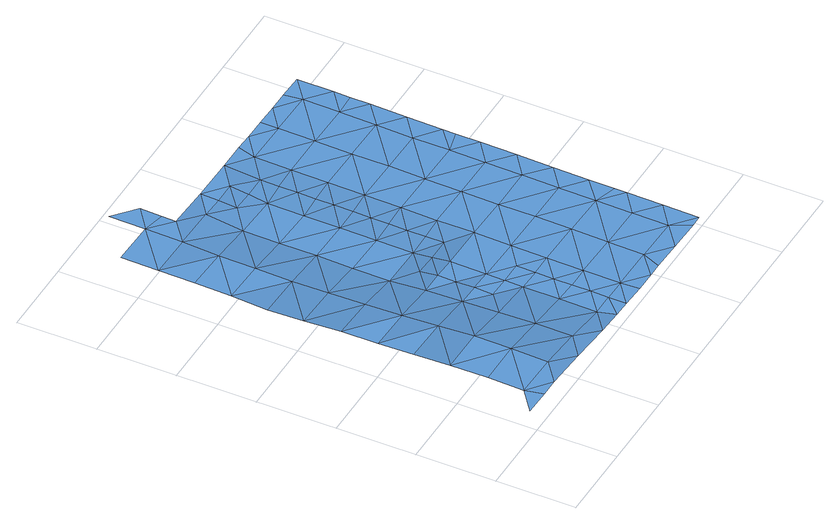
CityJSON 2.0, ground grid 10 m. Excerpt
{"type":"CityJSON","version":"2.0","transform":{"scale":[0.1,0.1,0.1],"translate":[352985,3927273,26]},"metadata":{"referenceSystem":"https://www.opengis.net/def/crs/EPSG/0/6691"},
"CityObjects":{
"waterbody1":{"type":"WaterBody","attributes":{"name":"8","class":"1140","function":"1","WaterBodyRiverFloodingRiskAttribute.description":"4","WaterBodyRiverFloodingRiskAttribute.rankOrg":"1","WaterBodyRiverFloodingRiskAttribute.adminType":"2","WaterBodyRiverFloodingRiskAttribute.scale":"L1"},"geometry":[{"type":"MultiSurface","lod":"1","boundaries":[[[0,1,2]],[[3,2,1]],[[3,4,2]],[[5,6,7]],[[5,2,6]],[[8,4,3]],[[2,4,6]],[[7,6,9]],[[10,7,11]],[[11,7,9]],[[12,10,11]],[[8,13,4]],[[6,4,13]],[[14,12,15]],[[12,11,15]],[[15,16,14]],[[17,13,8]],[[9,6,18]],[[19,14,16]],[[18,6,13]],[[16,20,19]],[[20,21,19]],[[21,22,23]],[[24,9,18]],[[11,9,25]],[[23,19,21]],[[15,11,25]],[[9,24,25]],[[26,16,15]],[[25,27,15]],[[21,28,22]],[[22,29,30]],[[18,13,31]],[[13,17,31]],[[27,26,15]],[[26,20,16]],[[18,32,24]],[[30,29,33]],[[34,25,24]],[[17,35,31]],[[36,18,31]],[[29,22,28]],[[32,34,24]],[[26,37,20]],[[38,39,25]],[[40,31,35]],[[25,34,38]],[[41,28,21]],[[18,36,32]],[[42,43,33]],[[27,25,39]],[[44,36,31]],[[21,20,41]],[[39,45,27]],[[46,26,27]],[[33,29,42]],[[40,44,31]],[[47,33,43]],[[40,35,48]],[[45,46,27]],[[41,20,37]],[[49,34,32]],[[44,50,36]],[[51,32,36]],[[28,52,29]],[[50,51,36]],[[53,37,26]],[[54,49,32]],[[55,28,41]],[[29,52,42]],[[53,26,46]],[[54,32,51]],[[42,56,43]],[[37,57,41]],[[58,53,46]],[[28,55,52]],[[59,49,54]],[[53,57,37]],[[52,60,42]],[[56,61,43]],[[62,63,43]],[[64,55,41]],[[42,60,56]],[[62,43,61]],[[58,65,53]],[[64,41,57]],[[64,66,55]],[[67,57,53]],[[68,60,52]],[[69,67,53]],[[69,53,65]],[[70,56,60]],[[71,68,52]],[[52,55,71]],[[72,73,57]],[[72,57,67]],[[74,70,60]],[[74,60,68]],[[64,57,73]],[[55,66,71]],[[75,76,64]],[[75,64,73]],[[66,64,76]],[[77,68,71]],[[78,71,66]],[[79,78,66]],[[79,66,76]],[[80,77,71]],[[81,80,71]],[[81,71,78]]]}]},
"waterbody2":{"type":"WaterBody","attributes":{"name":"8","class":"1140","function":"1","WaterBodyRiverFloodingRiskAttribute.description":"4","WaterBodyRiverFloodingRiskAttribute.rankOrg":"2","WaterBodyRiverFloodingRiskAttribute.adminType":"2","WaterBodyRiverFloodingRiskAttribute.scale":"L1"},"geometry":[{"type":"MultiSurface","lod":"1","boundaries":[[[82,44,40]],[[82,83,44]],[[84,83,82]],[[85,83,84]],[[83,85,86]],[[85,87,86]],[[88,87,85]],[[89,87,88]],[[90,87,89]],[[87,90,91]],[[90,92,91]],[[90,65,92]],[[90,93,65]],[[90,94,93]],[[95,93,94]],[[95,67,93]],[[72,67,95]],[[77,80,96]],[[97,96,80]],[[98,99,100]],[[100,99,101]],[[99,102,101]],[[102,97,101]],[[103,100,101]],[[100,103,104]],[[105,104,103]],[[104,105,106]],[[106,105,107]],[[107,105,108]],[[108,105,109]],[[109,110,108]],[[110,109,111]],[[109,112,111]],[[112,109,113]],[[103,113,109]],[[114,113,103]],[[114,115,113]],[[114,78,115]],[[113,115,116]],[[115,76,116]],[[113,116,112]],[[112,116,117]],[[117,116,95]],[[116,73,95]],[[112,117,111]],[[118,111,117]],[[119,111,118]],[[119,118,120]],[[120,118,121]],[[121,118,122]],[[122,123,121]],[[123,122,124]],[[122,94,124]],[[94,122,117]],[[124,94,89]],[[89,125,124]],[[126,124,125]],[[127,126,125]],[[127,128,129]],[[129,128,130]],[[130,128,131]],[[131,128,84]],[[84,132,131]],[[133,132,84]],[[132,133,134]],[[134,133,135]],[[136,135,133]],[[136,82,137]],[[48,137,82]],[[138,132,134]],[[139,132,138]],[[140,132,139]],[[130,131,140]],[[136,133,82]],[[131,132,140]],[[125,128,127]],[[125,88,128]],[[126,123,124]],[[118,117,122]],[[110,111,119]],[[141,142,104]],[[143,141,104]],[[143,104,106]],[[105,103,109]],[[104,142,100]],[[103,101,114]],[[101,80,114]],[[98,100,142]],[[83,51,50]],[[54,51,86]],[[86,59,54]],[[49,59,91]],[[38,49,91]],[[39,38,91]],[[45,39,92]],[[58,45,92]],[[58,46,45]],[[81,78,114]],[[49,38,34]],[[97,80,101]],[[96,68,77]],[[114,80,81]],[[82,40,48]],[[115,78,79]],[[79,76,115]],[[76,75,116]],[[75,73,116]],[[73,72,95]],[[93,67,69]],[[117,95,94]],[[69,65,93]],[[65,58,92]],[[91,92,39]],[[87,91,59]],[[94,90,89]],[[125,89,88]],[[88,85,128]],[[87,59,86]],[[86,51,83]],[[128,85,84]],[[133,84,82]],[[50,44,83]],[[70,96,97]],[[70,74,96]],[[96,74,68]]]}]}
},
"vertices":[
[7,13,25],[41,12,25],[36,35,25],[64,12,25],[92,34,25],[37,81,25],[93,81,26],[37,128,25],[120,11,22],[94,127,26],[38,174,22],[95,173,22],[39,220,20],[149,33,21],[40,266,19],[96,219,19],[96,265,17],[177,10,17],[150,80,20],[40,313,16],[97,312,15],[98,358,13],[42,405,16],[41,359,14],[151,126,18],[151,172,16],[153,264,9],[152,218,14],[99,404,14],[99,450,14],[43,451,16],[206,32,14],[207,125,14],[43,497,17],[179,148,15],[211,9,15],[207,79,14],[154,311,9],[180,172,15],[180,195,14],[234,32,14],[155,357,9],[100,496,16],[101,543,16],[235,55,14],[181,218,14],[181,241,11],[44,544,17],[234,9,14],[208,148,14],[235,78,14],[235,101,14],[156,449,9],[210,264,8],[236,124,14],[155,403,9],[129,519,16],[210,310,8],[209,240,11],[236,148,14],[157,496,14],[129,537,16],[130,565,16],[102,589,16],[211,356,8],[238,240,11],[212,402,7],[238,286,11],[185,472,12],[238,263,11],[186,518,14],[213,448,7],[239,309,11],[239,332,11],[185,495,14],[240,355,11],[240,379,11],[213,471,11],[241,425,11],[240,402,11],[241,471,11],[241,448,11],
[263,32,14],[263,78,14],[320,77,14],[321,123,14],[264,124,14],[265,170,14],[322,169,14],[322,215,14],[266,216,14],[208,171,14],[209,217,14],[266,263,14],[323,262,14],[267,309,14],[213,495,14],[242,517,14],[327,516,14],[299,516,14],[327,493,14],[270,494,14],[277,517,14],[326,447,14],[384,492,14],[383,446,14],[412,468,14],[411,447,14],[411,422,14],[382,399,14],[410,376,14],[381,353,14],[325,354,14],[325,400,14],[269,447,14],[269,401,14],[268,355,14],[324,308,14],[381,307,14],[409,330,14],[409,314,14],[409,283,14],[380,261,14],[408,237,14],[379,215,14],[378,168,14],[407,191,14],[406,145,14],[378,122,14],[406,113,14],[406,98,14],[377,76,14],[376,30,14],[319,31,14],[347,7,14],[309,8,14],[291,8,14],[264,8,14],[390,6,14],[404,6,14],[405,52,14],[381,515,14],[356,515,14],[412,514,14]
]}
